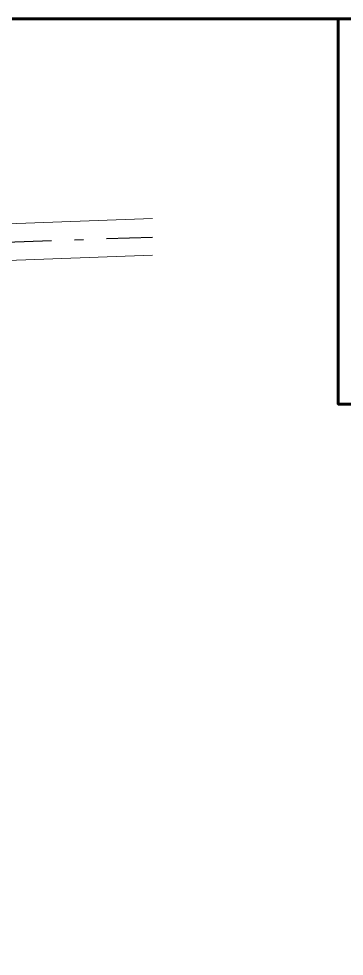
# Model space of a CAD drawing. Header units: millimetres. Extents: x 906 to 2482, y -1495 to -637.
# Drawn here: x 2049.22 to 2052.77, y -1484.1 to -1473.88 of the extents above; entities that cross this region are included whole.
import ezdxf

# ---------------------------------------------------------------- set-up
doc = ezdxf.new("R2010")
doc.units = ezdxf.units.MM
doc.linetypes.add('DASHDOT2', pattern=[0.5, 0.25, -0.125, 0, -0.125])
doc.layers.add('1', color=7, linetype='Continuous')
doc.layers.add('CLOTURE EXISTANT', color=7, linetype='Continuous', lineweight=20)
doc.layers.add('mur-fort', color=7, linetype='Continuous', lineweight=60)

msp = doc.modelspace()

# ---------------------------------------------------------------- linework, layer by layer
at = {"layer": '1', "color": 7, "linetype": 'DASHDOT2', "ltscale": 2}
msp.add_line((2050.677, -1476.262), (2039.4, -1476.656), dxfattribs=at)
at = {"layer": 'CLOTURE EXISTANT'}
for p, q in [((2050.677, -1476.057), (2039.4, -1476.456)), ((2050.677, -1476.458), (2039.4, -1476.864))]:
    msp.add_line(p, q, dxfattribs=at)
at = {"layer": 'mur-fort'}
for points in [[(2028.684, -1473.879), (2028.684, -1494.777), (2058.87, -1494.777), (2058.87, -1473.879)], [(2058.87, -1473.879), (2052.703, -1473.879), (2052.703, -1478.08), (2058.87, -1478.08)]]:
    msp.add_lwpolyline(points, close=True, dxfattribs=at)

doc.saveas('drawing.dxf')
